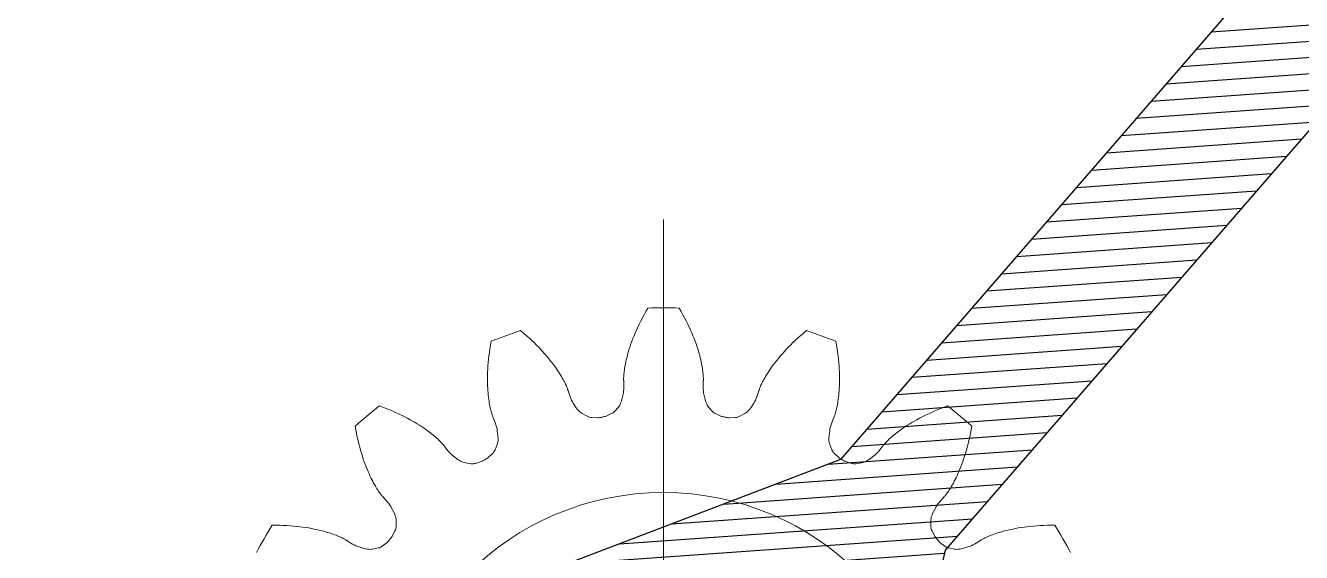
# Model space of a CAD drawing. Header units: millimetres. Extents: x 278858 to 279223, y 218711 to 219074.
# Drawn here: x 278987.44 to 279015.1, y 218874.53 to 218885.94 of the extents above; entities that cross this region are included whole.
import ezdxf

# ---------------------------------------------------------------- set-up
doc = ezdxf.new("R2010")
doc.units = ezdxf.units.MM
doc.header["$LTSCALE"] = 2
doc.layers.add('AM_9', color=251, linetype='Continuous', lineweight=15)

# ---------------------------------------------------------------- blocks, each defined once
blk = doc.blocks.new('lancetta sec')
h = blk.add_hatch()
h.set_pattern_fill('_USER', color=256, scale=0.35, angle=45, style=0, pattern_type=0)
h.set_pattern_definition([(45, (-332841.5242, -222688.39116), (-0.2474873734, 0.2474873734), [])])
h.paths.add_polyline_path([(4.776, 1.478), (1.5, 7.59), (1.5, 21.968), (0, 26.237), (-1.5, 21.968), (-1.5, 7.59), (-4.776, 1.478, 1.356354)])
h.paths.add_polyline_path([(-3, 0, -1), (3, 0, -1)], flags=16)
h.paths.add_polyline_path([(2, 0, 1), (-2, 0, 1)], flags=0)
for p, q in [((-1.5, 21.968), (-1.5, 7.59)), ((1.5, 21.968), (1.5, 7.59)), ((-1.5, 7.59), (-4.776, 1.478)), ((1.5, 7.59), (4.776, 1.478))]:
    blk.add_line(p, q)

msp = doc.modelspace()

# ---------------------------------------------------------------- linework, layer by layer
for radius in [30.237, 26.237]:
    msp.add_circle((279001.271, 218869.828), radius)
at = {"layer": 'AM_9'}
for p, q in [((279001.271, 218869.828), (279001.271, 218881.739)), ((279000.85, 218879.68), (279000.813, 218879.611)), ((279000.889, 218879.751), (279000.85, 218879.68)), ((279000.93, 218879.823), (279000.889, 218879.751)), ((279001.653, 218879.751), (279001.612, 218879.823)), ((279001.692, 218879.68), (279001.653, 218879.751)), ((279001.729, 218879.611), (279001.692, 218879.68)), ((279000.714, 218879.411), (279000.685, 218879.347)), ((279000.745, 218879.476), (279000.714, 218879.411)), ((279000.778, 218879.543), (279000.745, 218879.476)), ((279000.813, 218879.611), (279000.778, 218879.543)), ((279001.764, 218879.543), (279001.729, 218879.611)), ((279001.797, 218879.476), (279001.764, 218879.543)), ((279001.828, 218879.411), (279001.797, 218879.476)), ((279001.857, 218879.347), (279001.828, 218879.411)), ((278998.236, 218879.283), (278998.173, 218879.336)), ((278998.297, 218879.23), (278998.236, 218879.283)), ((278998.356, 218879.177), (278998.297, 218879.23)), ((278998.412, 218879.125), (278998.356, 218879.177)), ((279000.609, 218879.164), (279000.587, 218879.106)), ((279000.632, 218879.223), (279000.609, 218879.164)), ((279000.658, 218879.284), (279000.632, 218879.223)), ((279000.685, 218879.347), (279000.658, 218879.284)), ((279001.884, 218879.284), (279001.857, 218879.347)), ((279001.91, 218879.223), (279001.884, 218879.284)), ((279001.933, 218879.164), (279001.91, 218879.223)), ((279001.955, 218879.106), (279001.933, 218879.164)), ((279004.186, 218879.177), (279004.13, 218879.125)), ((279004.245, 218879.23), (279004.186, 218879.177)), ((279004.306, 218879.283), (279004.245, 218879.23)), ((279004.369, 218879.336), (279004.306, 218879.283)), ((278997.495, 218878.864), (278997.485, 218878.788)), ((278997.506, 218878.942), (278997.495, 218878.864)), ((278997.518, 218879.022), (278997.506, 218878.942)), ((278997.533, 218879.103), (278997.518, 218879.022)), ((278998.466, 218879.074), (278998.412, 218879.125)), ((278998.517, 218879.023), (278998.466, 218879.074)), ((278998.566, 218878.973), (278998.517, 218879.023)), ((278998.613, 218878.924), (278998.566, 218878.973)), ((278998.658, 218878.875), (278998.613, 218878.924)), ((278998.701, 218878.827), (278998.658, 218878.875)), ((279000.514, 218878.891), (279000.5, 218878.842)), ((279000.53, 218878.942), (279000.514, 218878.891)), ((279000.547, 218878.995), (279000.53, 218878.942)), ((279000.566, 218879.05), (279000.547, 218878.995)), ((279000.587, 218879.106), (279000.566, 218879.05)), ((279001.976, 218879.05), (279001.955, 218879.106)), ((279001.995, 218878.995), (279001.976, 218879.05)), ((279002.012, 218878.942), (279001.995, 218878.995)), ((279002.028, 218878.891), (279002.012, 218878.942)), ((279002.042, 218878.842), (279002.028, 218878.891)), ((279003.884, 218878.875), (279003.842, 218878.827)), ((279003.929, 218878.924), (279003.884, 218878.875)), ((279003.976, 218878.973), (279003.929, 218878.924)), ((279004.025, 218879.023), (279003.976, 218878.973)), ((279004.077, 218879.074), (279004.025, 218879.023)), ((279004.13, 218879.125), (279004.077, 218879.074)), ((279005.024, 218879.022), (279005.009, 218879.103)), ((279005.036, 218878.942), (279005.024, 218879.022)), ((279005.047, 218878.864), (279005.036, 218878.942)), ((279005.057, 218878.788), (279005.047, 218878.864)), ((278997.471, 218878.642), (278997.465, 218878.572)), ((278997.477, 218878.714), (278997.471, 218878.642)), ((278997.485, 218878.788), (278997.477, 218878.714)), ((278998.741, 218878.78), (278998.701, 218878.827)), ((278998.78, 218878.734), (278998.741, 218878.78)), ((278998.816, 218878.69), (278998.78, 218878.734)), ((278998.85, 218878.646), (278998.816, 218878.69)), ((278998.883, 218878.603), (278998.85, 218878.646)), ((278998.913, 218878.562), (278998.883, 218878.603)), ((279000.439, 218878.584), (279000.432, 218878.547)), ((279000.446, 218878.622), (279000.439, 218878.584)), ((279000.455, 218878.662), (279000.446, 218878.622)), ((279000.464, 218878.704), (279000.455, 218878.662)), ((279000.475, 218878.748), (279000.464, 218878.704)), ((279000.487, 218878.794), (279000.475, 218878.748)), ((279000.5, 218878.842), (279000.487, 218878.794)), ((279002.056, 218878.794), (279002.042, 218878.842)), ((279002.067, 218878.748), (279002.056, 218878.794)), ((279002.078, 218878.704), (279002.067, 218878.748)), ((279002.088, 218878.662), (279002.078, 218878.704)), ((279002.096, 218878.622), (279002.088, 218878.662)), ((279002.103, 218878.584), (279002.096, 218878.622)), ((279002.11, 218878.547), (279002.103, 218878.584)), ((279003.659, 218878.603), (279003.629, 218878.562)), ((279003.692, 218878.646), (279003.659, 218878.603)), ((279003.726, 218878.69), (279003.692, 218878.646)), ((279003.763, 218878.734), (279003.726, 218878.69)), ((279003.801, 218878.78), (279003.763, 218878.734)), ((279003.842, 218878.827), (279003.801, 218878.78)), ((279005.065, 218878.714), (279005.057, 218878.788)), ((279005.072, 218878.642), (279005.065, 218878.714)), ((279005.077, 218878.572), (279005.072, 218878.642)), ((278997.456, 218878.374), (278997.455, 218878.312)), ((278997.455, 218878.312), (278997.455, 218878.252)), ((278997.458, 218878.438), (278997.456, 218878.374)), ((278997.461, 218878.504), (278997.458, 218878.438)), ((278997.465, 218878.572), (278997.461, 218878.504)), ((278998.942, 218878.522), (278998.913, 218878.562)), ((278998.969, 218878.483), (278998.942, 218878.522)), ((278998.994, 218878.445), (278998.969, 218878.483)), ((278999.017, 218878.409), (278998.994, 218878.445)), ((278999.039, 218878.374), (278999.017, 218878.409)), ((278999.059, 218878.34), (278999.039, 218878.374)), ((278999.077, 218878.308), (278999.059, 218878.34)), ((278999.094, 218878.278), (278999.077, 218878.308)), ((279000.408, 218878.329), (279000.407, 218878.311)), ((279000.407, 218878.311), (279000.407, 218878.295)), ((279000.409, 218878.349), (279000.408, 218878.329)), ((279000.41, 218878.371), (279000.409, 218878.349)), ((279000.412, 218878.396), (279000.41, 218878.371)), ((279000.415, 218878.422), (279000.412, 218878.396)), ((279000.418, 218878.45), (279000.415, 218878.422)), ((279000.422, 218878.481), (279000.418, 218878.45)), ((279000.427, 218878.513), (279000.422, 218878.481)), ((279000.432, 218878.547), (279000.427, 218878.513)), ((279002.115, 218878.513), (279002.11, 218878.547)), ((279002.12, 218878.481), (279002.115, 218878.513)), ((279002.124, 218878.45), (279002.12, 218878.481)), ((279002.127, 218878.422), (279002.124, 218878.45)), ((279002.13, 218878.396), (279002.127, 218878.422)), ((279002.132, 218878.371), (279002.13, 218878.396)), ((279002.133, 218878.349), (279002.132, 218878.371)), ((279002.134, 218878.329), (279002.133, 218878.349)), ((279002.135, 218878.311), (279002.134, 218878.329)), ((279002.135, 218878.295), (279002.135, 218878.311)), ((279003.465, 218878.308), (279003.448, 218878.278)), ((279003.483, 218878.34), (279003.465, 218878.308)), ((279003.503, 218878.374), (279003.483, 218878.34)), ((279003.525, 218878.409), (279003.503, 218878.374)), ((279003.548, 218878.445), (279003.525, 218878.409)), ((279003.573, 218878.483), (279003.548, 218878.445)), ((279003.6, 218878.522), (279003.573, 218878.483)), ((279003.629, 218878.562), (279003.6, 218878.522)), ((279005.081, 218878.504), (279005.077, 218878.572)), ((279005.084, 218878.438), (279005.081, 218878.504)), ((279005.086, 218878.374), (279005.084, 218878.438)), ((279005.087, 218878.312), (279005.086, 218878.374)), ((279005.087, 218878.252), (279005.087, 218878.312)), ((278997.455, 218878.252), (278997.456, 218878.195)), ((278997.456, 218878.195), (278997.458, 218878.139)), ((278997.458, 218878.139), (278997.46, 218878.086)), ((278997.46, 218878.086), (278997.464, 218878.034)), ((278997.464, 218878.034), (278997.468, 218877.985)), ((278999.11, 218878.249), (278999.094, 218878.278)), ((278999.124, 218878.222), (278999.11, 218878.249)), ((278999.136, 218878.197), (278999.124, 218878.222)), ((278999.148, 218878.173), (278999.136, 218878.197)), ((278999.158, 218878.151), (278999.148, 218878.173)), ((278999.167, 218878.13), (278999.158, 218878.151)), ((278999.175, 218878.112), (278999.167, 218878.13)), ((278999.181, 218878.095), (278999.175, 218878.112)), ((278999.187, 218878.08), (278999.181, 218878.095)), ((278999.192, 218878.067), (278999.187, 218878.08)), ((278999.196, 218878.056), (278999.192, 218878.067)), ((278999.199, 218878.046), (278999.196, 218878.056)), ((278999.201, 218878.039), (278999.199, 218878.046)), ((278999.203, 218878.034), (278999.201, 218878.039)), ((278999.204, 218878.031), (278999.203, 218878.034)), ((278999.23, 218877.946), (278999.204, 218878.031)), ((279000.407, 218878.027), (279000.402, 218877.99)), ((279000.407, 218878.295), (279000.407, 218878.281)), ((279000.407, 218878.281), (279000.407, 218878.269)), ((279000.407, 218878.269), (279000.407, 218878.26)), ((279000.407, 218878.26), (279000.408, 218878.252)), ((279000.411, 218878.067), (279000.407, 218878.027)), ((279000.408, 218878.252), (279000.408, 218878.246)), ((279000.408, 218878.246), (279000.408, 218878.243)), ((279000.408, 218878.243), (279000.413, 218878.155)), ((279000.413, 218878.11), (279000.411, 218878.067)), ((279000.413, 218878.155), (279000.413, 218878.11)), ((279002.129, 218878.155), (279002.134, 218878.243)), ((279002.129, 218878.11), (279002.129, 218878.155)), ((279002.131, 218878.067), (279002.129, 218878.11)), ((279002.135, 218878.027), (279002.131, 218878.067)), ((279002.134, 218878.252), (279002.135, 218878.26)), ((279002.134, 218878.246), (279002.134, 218878.252)), ((279002.134, 218878.243), (279002.134, 218878.246)), ((279002.135, 218878.281), (279002.135, 218878.295)), ((279002.135, 218878.269), (279002.135, 218878.281)), ((279002.135, 218878.26), (279002.135, 218878.269)), ((279002.14, 218877.99), (279002.135, 218878.027)), ((279003.338, 218878.031), (279003.312, 218877.946)), ((279003.339, 218878.034), (279003.338, 218878.031)), ((279003.341, 218878.039), (279003.339, 218878.034)), ((279003.343, 218878.046), (279003.341, 218878.039)), ((279003.346, 218878.056), (279003.343, 218878.046)), ((279003.35, 218878.067), (279003.346, 218878.056)), ((279003.355, 218878.08), (279003.35, 218878.067)), ((279003.361, 218878.095), (279003.355, 218878.08)), ((279003.367, 218878.112), (279003.361, 218878.095)), ((279003.375, 218878.13), (279003.367, 218878.112)), ((279003.384, 218878.151), (279003.375, 218878.13)), ((279003.394, 218878.173), (279003.384, 218878.151)), ((279003.406, 218878.197), (279003.394, 218878.173)), ((279003.418, 218878.222), (279003.406, 218878.197)), ((279003.433, 218878.249), (279003.418, 218878.222)), ((279003.448, 218878.278), (279003.433, 218878.249)), ((279005.075, 218877.985), (279005.079, 218878.034)), ((279005.079, 218878.034), (279005.082, 218878.086)), ((279005.082, 218878.086), (279005.084, 218878.139)), ((279005.084, 218878.139), (279005.086, 218878.195)), ((279005.086, 218878.195), (279005.087, 218878.252)), ((278997.468, 218877.985), (278997.472, 218877.938)), ((278997.472, 218877.938), (278997.477, 218877.893)), ((278997.477, 218877.893), (278997.482, 218877.85)), ((278997.482, 218877.85), (278997.488, 218877.809)), ((278997.488, 218877.809), (278997.494, 218877.771)), ((278997.494, 218877.771), (278997.501, 218877.735)), ((278999.245, 218877.904), (278999.23, 218877.946)), ((278999.262, 218877.865), (278999.245, 218877.904)), ((278999.279, 218877.828), (278999.262, 218877.865)), ((278999.297, 218877.795), (278999.279, 218877.828)), ((278999.315, 218877.765), (278999.297, 218877.795)), ((278999.38, 218877.666), (278999.315, 218877.765)), ((279000.336, 218877.746), (279000.322, 218877.721)), ((279000.348, 218877.775), (279000.336, 218877.746)), ((279000.359, 218877.806), (279000.348, 218877.775)), ((279000.368, 218877.84), (279000.359, 218877.806)), ((279000.395, 218877.955), (279000.368, 218877.84)), ((279000.402, 218877.99), (279000.395, 218877.955)), ((279002.147, 218877.955), (279002.14, 218877.99)), ((279002.174, 218877.84), (279002.147, 218877.955)), ((279002.184, 218877.806), (279002.174, 218877.84)), ((279002.194, 218877.775), (279002.184, 218877.806)), ((279002.207, 218877.746), (279002.194, 218877.775)), ((279002.22, 218877.721), (279002.207, 218877.746)), ((279003.227, 218877.765), (279003.163, 218877.666)), ((279003.246, 218877.795), (279003.227, 218877.765)), ((279003.263, 218877.828), (279003.246, 218877.795)), ((279003.28, 218877.865), (279003.263, 218877.828)), ((279003.297, 218877.904), (279003.28, 218877.865)), ((279003.312, 218877.946), (279003.297, 218877.904)), ((279005.041, 218877.735), (279005.048, 218877.771)), ((279005.048, 218877.771), (279005.054, 218877.809)), ((279005.054, 218877.809), (279005.06, 218877.85)), ((279005.06, 218877.85), (279005.065, 218877.893)), ((279005.065, 218877.893), (279005.07, 218877.938)), ((279005.07, 218877.938), (279005.075, 218877.985)), ((278995.186, 218877.675), (278995.108, 218877.703)), ((278995.261, 218877.646), (278995.186, 218877.675)), ((278995.334, 218877.617), (278995.261, 218877.646)), ((278995.404, 218877.587), (278995.334, 218877.617)), ((278995.473, 218877.557), (278995.404, 218877.587)), ((278995.538, 218877.527), (278995.473, 218877.557)), ((278995.602, 218877.496), (278995.538, 218877.527)), ((278995.663, 218877.466), (278995.602, 218877.496)), ((278997.501, 218877.735), (278997.507, 218877.701)), ((278997.507, 218877.701), (278997.514, 218877.669)), ((278997.514, 218877.669), (278997.521, 218877.639)), ((278997.521, 218877.639), (278997.527, 218877.611)), ((278997.527, 218877.611), (278997.534, 218877.585)), ((278997.534, 218877.585), (278997.54, 218877.562)), ((278997.54, 218877.562), (278997.547, 218877.541)), ((278997.547, 218877.541), (278997.553, 218877.521)), ((278997.553, 218877.521), (278997.558, 218877.504)), ((278997.558, 218877.504), (278997.563, 218877.489)), ((278997.563, 218877.489), (278997.568, 218877.476)), ((278997.568, 218877.476), (278997.572, 218877.465)), ((278999.4, 218877.637), (278999.38, 218877.666)), ((278999.421, 218877.611), (278999.4, 218877.637)), ((278999.442, 218877.589), (278999.421, 218877.611)), ((278999.463, 218877.57), (278999.442, 218877.589)), ((278999.485, 218877.553), (278999.463, 218877.57)), ((278999.506, 218877.54), (278999.485, 218877.553)), ((278999.619, 218877.479), (278999.506, 218877.54)), ((278999.642, 218877.468), (278999.619, 218877.479)), ((278999.664, 218877.46), (278999.642, 218877.468)), ((278999.989, 218877.472), (278999.966, 218877.468)), ((279000.01, 218877.478), (278999.989, 218877.472)), ((279000.131, 218877.529), (279000.01, 218877.478)), ((279000.151, 218877.537), (279000.131, 218877.529)), ((279000.171, 218877.549), (279000.151, 218877.537)), ((279000.189, 218877.564), (279000.171, 218877.549)), ((279000.207, 218877.582), (279000.189, 218877.564)), ((279000.292, 218877.679), (279000.207, 218877.582)), ((279000.308, 218877.698), (279000.292, 218877.679)), ((279000.322, 218877.721), (279000.308, 218877.698)), ((279002.235, 218877.698), (279002.22, 218877.721)), ((279002.25, 218877.679), (279002.235, 218877.698)), ((279002.335, 218877.582), (279002.25, 218877.679)), ((279002.353, 218877.564), (279002.335, 218877.582)), ((279002.371, 218877.549), (279002.353, 218877.564)), ((279002.391, 218877.537), (279002.371, 218877.549)), ((279002.411, 218877.529), (279002.391, 218877.537)), ((279002.532, 218877.478), (279002.411, 218877.529)), ((279002.553, 218877.472), (279002.532, 218877.478)), ((279002.576, 218877.468), (279002.553, 218877.472)), ((279002.9, 218877.468), (279002.878, 218877.46)), ((279002.923, 218877.479), (279002.9, 218877.468)), ((279003.036, 218877.54), (279002.923, 218877.479)), ((279003.057, 218877.553), (279003.036, 218877.54)), ((279003.079, 218877.57), (279003.057, 218877.553)), ((279003.1, 218877.589), (279003.079, 218877.57)), ((279003.121, 218877.611), (279003.1, 218877.589)), ((279003.142, 218877.637), (279003.121, 218877.611)), ((279003.163, 218877.666), (279003.142, 218877.637)), ((279004.97, 218877.465), (279004.974, 218877.476)), ((279004.974, 218877.476), (279004.979, 218877.489)), ((279004.979, 218877.489), (279004.984, 218877.504)), ((279004.984, 218877.504), (279004.99, 218877.521)), ((279004.99, 218877.521), (279004.995, 218877.541)), ((279004.995, 218877.541), (279005.002, 218877.562)), ((279005.002, 218877.562), (279005.008, 218877.585)), ((279005.008, 218877.585), (279005.015, 218877.611)), ((279005.015, 218877.611), (279005.021, 218877.639)), ((279005.021, 218877.639), (279005.028, 218877.669)), ((279005.028, 218877.669), (279005.035, 218877.701)), ((279005.035, 218877.701), (279005.041, 218877.735)), ((279006.94, 218877.496), (279006.879, 218877.466)), ((279007.004, 218877.527), (279006.94, 218877.496)), ((279007.07, 218877.557), (279007.004, 218877.527)), ((279007.138, 218877.587), (279007.07, 218877.557)), ((279007.208, 218877.617), (279007.138, 218877.587)), ((279007.281, 218877.646), (279007.208, 218877.617)), ((279007.356, 218877.675), (279007.281, 218877.646)), ((279007.434, 218877.703), (279007.356, 218877.675)), ((278994.586, 218877.265), (278994.6, 218877.184)), ((278995.721, 218877.436), (278995.663, 218877.466)), ((278995.778, 218877.405), (278995.721, 218877.436)), ((278995.832, 218877.375), (278995.778, 218877.405)), ((278995.884, 218877.345), (278995.832, 218877.375)), ((278995.933, 218877.316), (278995.884, 218877.345)), ((278995.981, 218877.286), (278995.933, 218877.316)), ((278996.026, 218877.257), (278995.981, 218877.286)), ((278996.068, 218877.229), (278996.026, 218877.257)), ((278996.109, 218877.201), (278996.068, 218877.229)), ((278996.148, 218877.173), (278996.109, 218877.201)), ((278997.572, 218877.465), (278997.576, 218877.456)), ((278997.576, 218877.456), (278997.579, 218877.449)), ((278997.579, 218877.449), (278997.581, 218877.444)), ((278997.581, 218877.444), (278997.582, 218877.44)), ((278997.582, 218877.44), (278997.617, 218877.359)), ((278997.617, 218877.359), (278997.632, 218877.317)), ((278997.632, 218877.317), (278997.645, 218877.276)), ((278997.645, 218877.276), (278997.655, 218877.237)), ((278997.655, 218877.237), (278997.663, 218877.2)), ((278997.663, 218877.2), (278997.668, 218877.166)), ((278999.686, 218877.455), (278999.664, 218877.46)), ((278999.708, 218877.454), (278999.686, 218877.455)), ((278999.84, 218877.448), (278999.708, 218877.454)), ((278999.862, 218877.449), (278999.84, 218877.448)), ((278999.884, 218877.453), (278999.862, 218877.449)), ((279002.68, 218877.449), (279002.658, 218877.453)), ((279002.702, 218877.448), (279002.68, 218877.449)), ((279002.834, 218877.454), (279002.702, 218877.448)), ((279002.856, 218877.455), (279002.834, 218877.454)), ((279002.878, 218877.46), (279002.856, 218877.455)), ((279004.874, 218877.166), (279004.879, 218877.2)), ((279004.879, 218877.2), (279004.887, 218877.237)), ((279004.887, 218877.237), (279004.897, 218877.276)), ((279004.897, 218877.276), (279004.91, 218877.317)), ((279004.91, 218877.317), (279004.925, 218877.359)), ((279004.925, 218877.359), (279004.96, 218877.44)), ((279004.96, 218877.44), (279004.961, 218877.444)), ((279004.961, 218877.444), (279004.963, 218877.449)), ((279004.963, 218877.449), (279004.966, 218877.456)), ((279004.966, 218877.456), (279004.97, 218877.465)), ((279006.433, 218877.201), (279006.395, 218877.173)), ((279006.474, 218877.229), (279006.433, 218877.201)), ((279006.517, 218877.257), (279006.474, 218877.229)), ((279006.562, 218877.286), (279006.517, 218877.257)), ((279006.609, 218877.316), (279006.562, 218877.286)), ((279006.658, 218877.345), (279006.609, 218877.316)), ((279006.71, 218877.375), (279006.658, 218877.345)), ((279006.764, 218877.405), (279006.71, 218877.375)), ((279006.821, 218877.436), (279006.764, 218877.405)), ((279006.879, 218877.466), (279006.821, 218877.436)), ((279007.942, 218877.184), (279007.956, 218877.265)), ((278994.6, 218877.184), (278994.616, 218877.105)), ((278994.616, 218877.105), (278994.632, 218877.028)), ((278994.632, 218877.028), (278994.649, 218876.953)), ((278994.649, 218876.953), (278994.667, 218876.881)), ((278996.184, 218877.146), (278996.148, 218877.173)), ((278996.218, 218877.12), (278996.184, 218877.146)), ((278996.251, 218877.095), (278996.218, 218877.12)), ((278996.281, 218877.07), (278996.251, 218877.095)), ((278996.309, 218877.047), (278996.281, 218877.07)), ((278996.335, 218877.024), (278996.309, 218877.047)), ((278996.36, 218877.002), (278996.335, 218877.024)), ((278996.382, 218876.981), (278996.36, 218877.002)), ((278996.403, 218876.962), (278996.382, 218876.981)), ((278996.422, 218876.943), (278996.403, 218876.962)), ((278996.439, 218876.926), (278996.422, 218876.943)), ((278996.454, 218876.91), (278996.439, 218876.926)), ((278997.668, 218877.166), (278997.682, 218877.048)), ((278997.68, 218876.92), (278997.674, 218876.894)), ((278997.684, 218876.949), (278997.68, 218876.92)), ((278997.682, 218877.048), (278997.685, 218877.013)), ((278997.686, 218876.98), (278997.684, 218876.949)), ((278997.685, 218877.013), (278997.686, 218876.98)), ((279004.857, 218877.013), (279004.86, 218877.048)), ((279004.857, 218876.98), (279004.857, 218877.013)), ((279004.858, 218876.949), (279004.857, 218876.98)), ((279004.862, 218876.92), (279004.858, 218876.949)), ((279004.86, 218877.048), (279004.874, 218877.166)), ((279004.868, 218876.894), (279004.862, 218876.92)), ((279006.103, 218876.926), (279006.088, 218876.91)), ((279006.12, 218876.943), (279006.103, 218876.926)), ((279006.139, 218876.962), (279006.12, 218876.943)), ((279006.16, 218876.981), (279006.139, 218876.962)), ((279006.182, 218877.002), (279006.16, 218876.981)), ((279006.207, 218877.024), (279006.182, 218877.002)), ((279006.233, 218877.047), (279006.207, 218877.024)), ((279006.261, 218877.07), (279006.233, 218877.047)), ((279006.291, 218877.095), (279006.261, 218877.07)), ((279006.324, 218877.12), (279006.291, 218877.095)), ((279006.358, 218877.146), (279006.324, 218877.12)), ((279006.395, 218877.173), (279006.358, 218877.146)), ((279007.875, 218876.881), (279007.893, 218876.953)), ((279007.893, 218876.953), (279007.91, 218877.028)), ((279007.91, 218877.028), (279007.926, 218877.105)), ((279007.926, 218877.105), (279007.942, 218877.184)), ((278994.667, 218876.881), (278994.685, 218876.811)), ((278994.685, 218876.811), (278994.704, 218876.743)), ((278994.704, 218876.743), (278994.723, 218876.678)), ((278994.723, 218876.678), (278994.743, 218876.615)), ((278996.468, 218876.895), (278996.454, 218876.91)), ((278996.48, 218876.882), (278996.468, 218876.895)), ((278996.491, 218876.87), (278996.48, 218876.882)), ((278996.5, 218876.859), (278996.491, 218876.87)), ((278996.507, 218876.85), (278996.5, 218876.859)), ((278996.513, 218876.842), (278996.507, 218876.85)), ((278996.518, 218876.836), (278996.513, 218876.842)), ((278996.521, 218876.832), (278996.518, 218876.836)), ((278996.523, 218876.829), (278996.521, 218876.832)), ((278996.576, 218876.759), (278996.523, 218876.829)), ((278996.605, 218876.724), (278996.576, 218876.759)), ((278996.634, 218876.693), (278996.605, 218876.724)), ((278996.663, 218876.665), (278996.634, 218876.693)), ((278996.691, 218876.639), (278996.663, 218876.665)), ((278996.718, 218876.617), (278996.691, 218876.639)), ((278997.567, 218876.674), (278997.469, 218876.585)), ((278997.582, 218876.69), (278997.567, 218876.674)), ((278997.596, 218876.707), (278997.582, 218876.69)), ((278997.609, 218876.728), (278997.596, 218876.707)), ((278997.619, 218876.751), (278997.609, 218876.728)), ((278997.666, 218876.87), (278997.619, 218876.751)), ((278997.674, 218876.894), (278997.666, 218876.87)), ((279004.876, 218876.87), (279004.868, 218876.894)), ((279004.923, 218876.751), (279004.876, 218876.87)), ((279004.934, 218876.728), (279004.923, 218876.751)), ((279004.946, 218876.707), (279004.934, 218876.728)), ((279004.96, 218876.69), (279004.946, 218876.707)), ((279004.976, 218876.674), (279004.96, 218876.69)), ((279005.073, 218876.585), (279004.976, 218876.674)), ((279005.851, 218876.639), (279005.824, 218876.617)), ((279005.879, 218876.665), (279005.851, 218876.639)), ((279005.908, 218876.693), (279005.879, 218876.665)), ((279005.937, 218876.724), (279005.908, 218876.693)), ((279005.966, 218876.759), (279005.937, 218876.724)), ((279006.019, 218876.829), (279005.966, 218876.759)), ((279006.021, 218876.832), (279006.019, 218876.829)), ((279006.024, 218876.836), (279006.021, 218876.832)), ((279006.029, 218876.842), (279006.024, 218876.836)), ((279006.035, 218876.85), (279006.029, 218876.842)), ((279006.042, 218876.859), (279006.035, 218876.85)), ((279006.051, 218876.87), (279006.042, 218876.859)), ((279006.062, 218876.882), (279006.051, 218876.87)), ((279006.074, 218876.895), (279006.062, 218876.882)), ((279006.088, 218876.91), (279006.074, 218876.895)), ((279007.799, 218876.615), (279007.819, 218876.678)), ((279007.819, 218876.678), (279007.838, 218876.743)), ((279007.838, 218876.743), (279007.857, 218876.811)), ((279007.857, 218876.811), (279007.875, 218876.881)), ((278994.743, 218876.615), (278994.763, 218876.554)), ((278994.763, 218876.554), (278994.783, 218876.495)), ((278994.783, 218876.495), (278994.804, 218876.439)), ((278994.804, 218876.439), (278994.825, 218876.385)), ((278994.825, 218876.385), (278994.845, 218876.334)), ((278996.813, 218876.546), (278996.718, 218876.617)), ((278996.842, 218876.526), (278996.813, 218876.546)), ((278996.87, 218876.509), (278996.842, 218876.526)), ((278996.898, 218876.495), (278996.87, 218876.509)), ((278996.925, 218876.484), (278996.898, 218876.495)), ((278996.95, 218876.476), (278996.925, 218876.484)), ((278996.975, 218876.471), (278996.95, 218876.476)), ((278997.102, 218876.452), (278996.975, 218876.471)), ((278997.127, 218876.45), (278997.102, 218876.452)), ((278997.151, 218876.45), (278997.127, 218876.45)), ((278997.173, 218876.454), (278997.151, 218876.45)), ((278997.194, 218876.46), (278997.173, 218876.454)), ((278997.32, 218876.499), (278997.194, 218876.46)), ((278997.34, 218876.508), (278997.32, 218876.499)), ((278997.36, 218876.519), (278997.34, 218876.508)), ((278997.452, 218876.572), (278997.432, 218876.561)), ((278997.469, 218876.585), (278997.452, 218876.572)), ((279005.09, 218876.572), (279005.073, 218876.585)), ((279005.11, 218876.561), (279005.09, 218876.572)), ((279005.202, 218876.508), (279005.182, 218876.519)), ((279005.222, 218876.499), (279005.202, 218876.508)), ((279005.348, 218876.46), (279005.222, 218876.499)), ((279005.369, 218876.454), (279005.348, 218876.46)), ((279005.391, 218876.45), (279005.369, 218876.454)), ((279005.415, 218876.45), (279005.391, 218876.45)), ((279005.44, 218876.452), (279005.415, 218876.45)), ((279005.567, 218876.471), (279005.44, 218876.452)), ((279005.592, 218876.476), (279005.567, 218876.471)), ((279005.617, 218876.484), (279005.592, 218876.476)), ((279005.644, 218876.495), (279005.617, 218876.484)), ((279005.672, 218876.509), (279005.644, 218876.495)), ((279005.7, 218876.526), (279005.672, 218876.509)), ((279005.729, 218876.546), (279005.7, 218876.526)), ((279005.824, 218876.617), (279005.729, 218876.546)), ((279007.697, 218876.334), (279007.718, 218876.385)), ((279007.718, 218876.385), (279007.738, 218876.439)), ((279007.738, 218876.439), (279007.759, 218876.495)), ((279007.759, 218876.495), (279007.779, 218876.554)), ((279007.779, 218876.554), (279007.799, 218876.615)), ((278994.845, 218876.334), (278994.866, 218876.284)), ((278994.866, 218876.284), (278994.887, 218876.237)), ((278994.887, 218876.237), (278994.907, 218876.192)), ((278994.907, 218876.192), (278994.928, 218876.149)), ((278994.928, 218876.149), (278994.948, 218876.109)), ((278994.948, 218876.109), (278994.967, 218876.071)), ((279007.575, 218876.071), (279007.595, 218876.109)), ((279007.595, 218876.109), (279007.615, 218876.149)), ((279007.615, 218876.149), (279007.635, 218876.192)), ((279007.635, 218876.192), (279007.655, 218876.237)), ((279007.655, 218876.237), (279007.676, 218876.284)), ((279007.676, 218876.284), (279007.697, 218876.334)), ((278994.967, 218876.071), (278994.987, 218876.034)), ((278994.987, 218876.034), (278995.006, 218876)), ((278995.006, 218876), (278995.024, 218875.968)), ((278995.024, 218875.968), (278995.042, 218875.939)), ((278995.042, 218875.939), (278995.059, 218875.911)), ((278995.059, 218875.911), (278995.076, 218875.885)), ((278995.076, 218875.885), (278995.091, 218875.861)), ((278995.091, 218875.861), (278995.106, 218875.839)), ((278995.106, 218875.839), (278995.12, 218875.82)), ((278995.12, 218875.82), (278995.134, 218875.802)), ((279007.409, 218875.802), (279007.422, 218875.82)), ((279007.422, 218875.82), (279007.436, 218875.839)), ((279007.436, 218875.839), (279007.451, 218875.861)), ((279007.451, 218875.861), (279007.467, 218875.885)), ((279007.467, 218875.885), (279007.483, 218875.911)), ((279007.483, 218875.911), (279007.5, 218875.939)), ((279007.5, 218875.939), (279007.518, 218875.968)), ((279007.518, 218875.968), (279007.536, 218876)), ((279007.536, 218876), (279007.555, 218876.034)), ((279007.555, 218876.034), (279007.575, 218876.071)), ((278995.134, 218875.802), (278995.146, 218875.786)), ((278995.146, 218875.786), (278995.157, 218875.771)), ((278995.157, 218875.771), (278995.167, 218875.759)), ((278995.167, 218875.759), (278995.176, 218875.748)), ((278995.176, 218875.748), (278995.184, 218875.739)), ((278995.184, 218875.739), (278995.19, 218875.732)), ((278995.19, 218875.732), (278995.195, 218875.726)), ((278995.195, 218875.726), (278995.199, 218875.722)), ((278995.199, 218875.722), (278995.201, 218875.72)), ((278995.201, 218875.72), (278995.261, 218875.655)), ((278995.261, 218875.655), (278995.29, 218875.621)), ((278995.29, 218875.621), (278995.316, 218875.587)), ((278995.316, 218875.587), (278995.339, 218875.554)), ((278995.339, 218875.554), (278995.359, 218875.522)), ((279007.183, 218875.522), (279007.203, 218875.554)), ((279007.203, 218875.554), (279007.226, 218875.587)), ((279007.226, 218875.587), (279007.252, 218875.621)), ((279007.252, 218875.621), (279007.281, 218875.655)), ((279007.281, 218875.655), (279007.341, 218875.72)), ((279007.341, 218875.72), (279007.343, 218875.722)), ((279007.343, 218875.722), (279007.347, 218875.726)), ((279007.347, 218875.726), (279007.352, 218875.732)), ((279007.352, 218875.732), (279007.359, 218875.739)), ((279007.359, 218875.739), (279007.366, 218875.748)), ((279007.366, 218875.748), (279007.375, 218875.759)), ((279007.375, 218875.759), (279007.385, 218875.771)), ((279007.385, 218875.771), (279007.396, 218875.786)), ((279007.396, 218875.786), (279007.409, 218875.802)), ((278995.359, 218875.522), (278995.376, 218875.491)), ((278995.376, 218875.491), (278995.429, 218875.385)), ((278995.429, 218875.385), (278995.444, 218875.353)), ((278995.444, 218875.353), (278995.456, 218875.322)), ((278995.456, 218875.322), (278995.465, 218875.293)), ((278995.465, 218875.293), (278995.471, 218875.264)), ((278995.471, 218875.264), (278995.474, 218875.238)), ((279007.068, 218875.238), (279007.071, 218875.264)), ((279007.071, 218875.264), (279007.077, 218875.293)), ((279007.077, 218875.293), (279007.086, 218875.322)), ((279007.086, 218875.322), (279007.098, 218875.353)), ((279007.098, 218875.353), (279007.113, 218875.385)), ((279007.113, 218875.385), (279007.166, 218875.491)), ((279007.166, 218875.491), (279007.183, 218875.522)), ((278992.869, 218875.12), (278992.786, 218875.121)), ((278992.95, 218875.119), (278992.869, 218875.12)), ((278993.028, 218875.116), (278992.95, 218875.119)), ((278993.105, 218875.112), (278993.028, 218875.116)), ((278993.179, 218875.108), (278993.105, 218875.112)), ((278993.251, 218875.102), (278993.179, 218875.108)), ((278993.321, 218875.095), (278993.251, 218875.102)), ((278993.389, 218875.087), (278993.321, 218875.095)), ((278993.454, 218875.079), (278993.389, 218875.087)), ((278993.518, 218875.07), (278993.454, 218875.079)), ((278993.579, 218875.06), (278993.518, 218875.07)), ((278993.638, 218875.049), (278993.579, 218875.06)), ((278993.694, 218875.038), (278993.638, 218875.049)), ((278993.749, 218875.027), (278993.694, 218875.038)), ((278993.801, 218875.015), (278993.749, 218875.027)), ((278993.851, 218875.003), (278993.801, 218875.015)), ((278993.899, 218874.991), (278993.851, 218875.003)), ((278993.945, 218874.978), (278993.899, 218874.991)), ((278993.988, 218874.965), (278993.945, 218874.978)), ((278995.449, 218874.995), (278995.388, 218874.878)), ((278995.458, 218875.014), (278995.449, 218874.995)), ((278995.465, 218875.036), (278995.458, 218875.014)), ((278995.47, 218875.059), (278995.465, 218875.036)), ((278995.472, 218875.084), (278995.47, 218875.059)), ((278995.475, 218875.213), (278995.472, 218875.084)), ((278995.474, 218875.238), (278995.475, 218875.213)), ((279007.067, 218875.213), (279007.068, 218875.238)), ((279007.07, 218875.084), (279007.067, 218875.213)), ((279007.072, 218875.059), (279007.07, 218875.084)), ((279007.077, 218875.036), (279007.072, 218875.059)), ((279007.084, 218875.014), (279007.077, 218875.036)), ((279007.094, 218874.995), (279007.084, 218875.014)), ((279007.155, 218874.878), (279007.094, 218874.995)), ((279008.598, 218874.978), (279008.554, 218874.965)), ((279008.643, 218874.991), (279008.598, 218874.978)), ((279008.691, 218875.003), (279008.643, 218874.991)), ((279008.741, 218875.015), (279008.691, 218875.003)), ((279008.793, 218875.027), (279008.741, 218875.015)), ((279008.848, 218875.038), (279008.793, 218875.027)), ((279008.904, 218875.049), (279008.848, 218875.038)), ((279008.963, 218875.06), (279008.904, 218875.049)), ((279009.024, 218875.07), (279008.963, 218875.06)), ((279009.088, 218875.079), (279009.024, 218875.07)), ((279009.153, 218875.087), (279009.088, 218875.079)), ((279009.221, 218875.095), (279009.153, 218875.087)), ((279009.291, 218875.102), (279009.221, 218875.095)), ((279009.363, 218875.108), (279009.291, 218875.102)), ((279009.437, 218875.112), (279009.363, 218875.108)), ((279009.514, 218875.116), (279009.437, 218875.112)), ((279009.592, 218875.119), (279009.514, 218875.116)), ((279009.673, 218875.12), (279009.592, 218875.119)), ((279009.756, 218875.121), (279009.673, 218875.12)), ((278994.029, 218874.952), (278993.988, 218874.965)), ((278994.068, 218874.94), (278994.029, 218874.952)), ((278994.105, 218874.927), (278994.068, 218874.94)), ((278994.14, 218874.914), (278994.105, 218874.927)), ((278994.172, 218874.902), (278994.14, 218874.914)), ((278994.202, 218874.89), (278994.172, 218874.902)), ((278994.231, 218874.878), (278994.202, 218874.89)), ((278994.257, 218874.867), (278994.231, 218874.878)), ((278994.281, 218874.856), (278994.257, 218874.867)), ((278994.303, 218874.845), (278994.281, 218874.856)), ((278994.323, 218874.835), (278994.303, 218874.845)), ((278994.341, 218874.826), (278994.323, 218874.835)), ((278994.357, 218874.818), (278994.341, 218874.826)), ((278994.371, 218874.81), (278994.357, 218874.818)), ((278994.383, 218874.803), (278994.371, 218874.81)), ((278994.393, 218874.797), (278994.383, 218874.803)), ((278994.401, 218874.792), (278994.393, 218874.797)), ((278994.408, 218874.788), (278994.401, 218874.792)), ((278994.412, 218874.785), (278994.408, 218874.788)), ((278994.415, 218874.783), (278994.412, 218874.785)), ((278994.489, 218874.735), (278994.415, 218874.783)), ((278994.528, 218874.713), (278994.489, 218874.735)), ((278994.566, 218874.693), (278994.528, 218874.713)), ((278995.277, 218874.746), (278995.172, 218874.665)), ((278995.293, 218874.761), (278995.277, 218874.746)), ((278995.307, 218874.778), (278995.293, 218874.761)), ((278995.376, 218874.859), (278995.361, 218874.842)), ((278995.388, 218874.878), (278995.376, 218874.859)), ((279007.167, 218874.859), (279007.155, 218874.878)), ((279007.181, 218874.842), (279007.167, 218874.859)), ((279007.249, 218874.761), (279007.235, 218874.778)), ((279007.265, 218874.746), (279007.249, 218874.761)), ((279007.37, 218874.665), (279007.265, 218874.746)), ((279008.014, 218874.713), (279007.976, 218874.693)), ((279008.053, 218874.735), (279008.014, 218874.713)), ((279008.127, 218874.783), (279008.053, 218874.735)), ((279008.13, 218874.785), (279008.127, 218874.783)), ((279008.134, 218874.788), (279008.13, 218874.785)), ((279008.141, 218874.792), (279008.134, 218874.788)), ((279008.149, 218874.797), (279008.141, 218874.792)), ((279008.159, 218874.803), (279008.149, 218874.797)), ((279008.171, 218874.81), (279008.159, 218874.803)), ((279008.185, 218874.818), (279008.171, 218874.81)), ((279008.201, 218874.826), (279008.185, 218874.818)), ((279008.219, 218874.835), (279008.201, 218874.826)), ((279008.239, 218874.845), (279008.219, 218874.835)), ((279008.261, 218874.856), (279008.239, 218874.845)), ((279008.285, 218874.867), (279008.261, 218874.856)), ((279008.311, 218874.878), (279008.285, 218874.867)), ((279008.34, 218874.89), (279008.311, 218874.878)), ((279008.37, 218874.902), (279008.34, 218874.89)), ((279008.403, 218874.914), (279008.37, 218874.902)), ((279008.437, 218874.927), (279008.403, 218874.914)), ((279008.474, 218874.94), (279008.437, 218874.927)), ((279008.513, 218874.952), (279008.474, 218874.94)), ((279008.554, 218874.965), (279008.513, 218874.952)), ((278994.603, 218874.676), (278994.566, 218874.693)), ((278994.638, 218874.662), (278994.603, 218874.676)), ((278994.671, 218874.651), (278994.638, 218874.662)), ((278994.784, 218874.616), (278994.671, 218874.651)), ((278994.818, 218874.608), (278994.784, 218874.616)), ((278994.851, 218874.601), (278994.818, 218874.608)), ((278994.882, 218874.598), (278994.851, 218874.601)), ((278994.91, 218874.596), (278994.882, 218874.598)), ((278994.937, 218874.598), (278994.91, 218874.596)), ((278994.962, 218874.601), (278994.937, 218874.598)), ((278995.088, 218874.627), (278994.962, 218874.601)), ((278995.112, 218874.633), (278995.088, 218874.627)), ((278995.135, 218874.642), (278995.112, 218874.633)), ((278995.155, 218874.653), (278995.135, 218874.642)), ((278995.172, 218874.665), (278995.155, 218874.653)), ((279007.388, 218874.653), (279007.37, 218874.665)), ((279007.408, 218874.642), (279007.388, 218874.653)), ((279007.43, 218874.633), (279007.408, 218874.642)), ((279007.454, 218874.627), (279007.43, 218874.633)), ((279007.58, 218874.601), (279007.454, 218874.627)), ((279007.605, 218874.598), (279007.58, 218874.601)), ((279007.632, 218874.596), (279007.605, 218874.598)), ((279007.661, 218874.598), (279007.632, 218874.596)), ((279007.691, 218874.601), (279007.661, 218874.598)), ((279007.724, 218874.608), (279007.691, 218874.601)), ((279007.758, 218874.616), (279007.724, 218874.608)), ((279007.871, 218874.651), (279007.758, 218874.616)), ((279007.905, 218874.662), (279007.871, 218874.651)), ((279007.94, 218874.676), (279007.905, 218874.662)), ((279007.976, 218874.693), (279007.94, 218874.676))]:
    msp.add_line(p, q, dxfattribs=at)
msp.add_circle((279001.271, 218869.828), 6, dxfattribs=at)
for radius, start, end in [(10, 88.0471, 91.9529), (10, 108.0471, 111.9529), (10, 68.0471, 71.9529), (10, 128.0471, 131.9529), (7.75, 99.6913, 100.3087), (7.75, 79.6913, 80.3087), (10, 48.0471, 51.9529), (7.75, 119.6913, 120.3087), (7.75, 59.6913, 60.3087), (10, 148.0471, 151.9529), (10, 28.0471, 31.9529), (7.75, 139.6913, 140.3087), (7.75, 39.6913, 40.3087)]:
    msp.add_arc((279001.271, 218869.828), radius, start, end, dxfattribs=at)

# ---------------------------------------------------------------- block references
at = {"rotation": 319.0608460363482}
msp.add_blockref('lancetta sec', (279001.271, 218869.828), dxfattribs=at)

doc.saveas('drawing.dxf')
